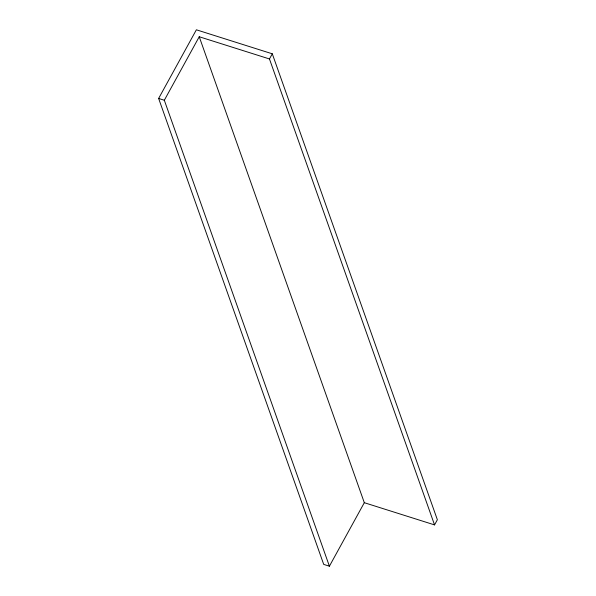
<?xml version="1.0" encoding="UTF-8"?>
<svg xmlns="http://www.w3.org/2000/svg" width="596" height="596" viewBox="0 0 596 596"><rect width="100%" height="100%" fill="white"/><g stroke="black" fill="none" stroke-linecap="round" stroke-linejoin="round"><path stroke-width="0.89" d="M364.312 502.696L329.402 566.2L323.71 564.397L158.633 98.452L196.375 29.8L272.29 53.804L437.367 519.749L434.536 524.897L364.312 502.696L199.235 36.751L269.459 58.952L434.536 524.897M329.402 566.2L164.325 100.255L199.235 36.751M269.459 58.952L272.29 53.804M158.633 98.452L164.325 100.255"/></g></svg>
